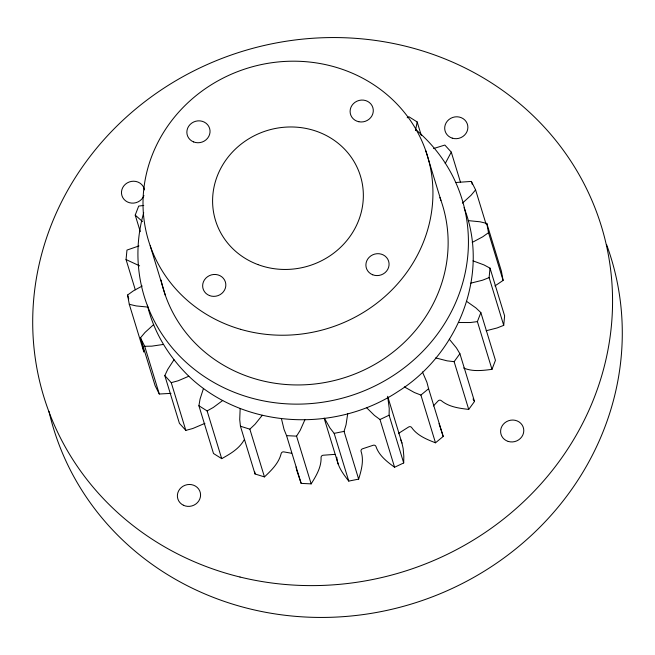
<?xml version="1.0" encoding="UTF-8"?>
<svg xmlns="http://www.w3.org/2000/svg" width="655" height="655" viewBox="0 0 655 655"><rect width="100%" height="100%" fill="white"/><g stroke="black" fill="none" stroke-linecap="round" stroke-linejoin="round"><path stroke-width="0.98" d="M336.76 457.157C337.35 466.352 343.277 474.105 348.763 481.098L358.653 479.124C361.372 470.265 364.123 460.481 361.052 451.344A2.211 2.071 -17 0 1 362.641 448.757L373.113 445.294A2.211 2.071 -17 0 1 375.937 446.423C378.991 455.593 387.08 461.775 394.58 467.252L403.693 462.946L389.095 415.213L389.234 408.466L387.801 397.339M403.693 462.946L403.824 456.208L403.144 448.454L401.949 443.042L387.645 396.283M347.715 413.657L346.036 424.841L344.055 431.391L358.653 479.124M135.282 289.756L126.055 259.56L126.964 250.087L138.958 245.936M486.141 330.759L497.039 327.975L503.72 325.355L489.121 277.614L490.03 268.141L483.914 264.882L473.033 260.878M503.72 325.355L504.62 315.882L490.03 268.141M240.156 408.548L239.722 419.552L240.434 426.233L255.024 473.974L264.448 476.906C271.424 470.339 278.899 463.101 281.191 453.448A2.211 2.071 -17 0 1 283.902 451.909L291.688 453.285M244.135 439.873C239.321 448.691 230.208 453.94 221.701 458.656L213.497 453.489L198.907 405.748L200.053 399.059L203.492 388.423M407.189 117.777L408.974 116.786L417.178 121.953L415.483 130.55M304.902 419.781L300.244 430.245L296.568 436.148L311.158 483.881L301.161 483.39L296.519 469.709M140.285 231.673L135.225 215.11L138.688 206.088L143.756 205.433M463.642 368.004C472.55 371.844 482.645 370.55 491.987 369.346L477.397 321.613L480.86 312.591L475.907 307.915L466.557 301.316M491.987 369.346L495.45 360.332L480.86 312.591M204.925 423.359L192.758 428.517L185.832 430.384L179.413 423.335L164.814 375.602L167.754 369.346L174.001 359.742M433.594 148.546L444.843 145.058L451.27 152.107L445.22 163.529M311.158 483.881C316.16 475.915 321.482 467.121 321.073 457.362A2.211 2.071 -17 0 1 323.292 455.225L334.255 454.414A2.211 2.071 -17 0 1 335.376 454.554M262.278 415.286L254.992 424.309L249.85 429.164L240.434 426.233M433.364 405.977L438.097 400.966A2.211 2.071 -17 0 1 441.2 400.582C448.839 406.952 459.18 408.302 468.718 409.408L454.128 361.675L459.908 353.716L456.461 347.944L449.305 339.2M468.718 409.408L474.507 401.458L459.908 353.716M170.996 393.368L159.288 394.015L155.079 385.566L140.481 337.833L145.001 332.453L153.679 324.561M456.019 182.491L471.387 181.419L475.595 189.876L471.076 195.255L462.405 203.148M222.725 400.475L213.35 407.435L207.111 410.922L198.907 405.748M404.323 386.884L414.394 392.525L420.903 395.063L428.607 388.718L426.896 382.242L422.442 371.942M398.445 433.716A2.211 2.071 -17 0 1 399.263 432.939L408.532 427.06A2.211 2.071 -17 0 1 411.602 427.453C417.145 435.526 426.692 439.39 435.493 442.805L443.206 436.459L439.046 423.638M142.847 346.47L143.879 352.038L129.281 304.297L127.569 295.02L133.366 290.877L142.201 286.006M468.292 220.62L479.943 221.783L486.796 223.404L488.507 232.681L482.71 236.823L472.206 242.424M486.796 223.404L501.394 271.137L503.106 280.422L494.918 285.94M464.043 207.676C490.333 274.65 457.763 354.142 398.109 391.469C335.163 433.274 244.192 429.148 188.82 376.224L178.168 380.776L171.242 382.651L164.814 375.602M366.407 407.508L374.464 415.45L379.99 419.519L389.095 415.213M489.121 277.614L482.448 280.242L470.83 283.14M163.431 344.432L151.829 346.151L144.698 346.282L140.481 337.833M324.495 418.365L330.005 428.034L334.165 433.356L344.055 431.391M477.397 321.613L470.29 322.538L458.377 322.522M147.793 307.08L136.142 305.918L129.281 304.297M281.445 418.717L284.049 429.434L286.571 435.649L296.568 436.148M454.128 361.675L447.087 360.839L435.69 357.908M139.638 265.873L126.055 259.56M142.536 221.595L135.225 215.11M188.82 376.224C168.974 356.844 153.761 332.306 147.383 305.189M473.025 398.977L474.507 401.458M400.819 439.914L401.949 443.042M475.595 189.876L486.018 223.969M488.507 232.681L503.106 280.422M471.387 181.419L472.28 184.342M451.27 152.107L460.498 182.303M417.178 121.953L421.345 135.593M425.742 150.666L440.946 200.397M428.607 388.718L443.206 436.459M420.903 395.063L435.493 442.805M379.99 419.519L394.58 467.252M334.165 433.356L348.763 481.098M324.094 418.07L338.185 464.108M286.571 435.649L301.161 483.39M249.85 429.164L264.448 476.906M207.111 410.922L221.701 458.656M150.2 245.756L165.404 295.487M171.242 382.651L185.832 430.384M144.698 346.282L159.288 394.015M127.569 295.02L128.765 298.917M296.109 466.966L296.387 468.8M254.828 472.058L255.024 473.974M606.579 244.634A291.516 272.333 -17 0 1 410.136 604.409A291.516 272.333 -17 0 1 48.953 411.34M143.961 195.567A11.659 10.889 -17 0 1 125.588 200.815A11.659 10.889 -17 0 1 127.307 182.884A11.659 10.889 -17 0 1 144.501 189.901M415.737 129.616A166.165 155.235 -17 0 1 440.676 329.58A166.165 155.235 -17 0 1 234.768 392.484A166.165 155.235 -17 0 1 143.707 212.728M439.914 197.556A145.754 136.166 -17 0 1 341.599 378.574A145.754 136.166 -17 0 1 161.048 279.988M240 577.03A291.516 272.333 -17 0 0 604.622 237.798A291.516 272.333 -17 0 0 123.279 119.93A291.516 272.333 -17 0 0 240 577.03M508.198 441.421A11.659 10.889 -17 0 0 523.623 428.722A11.659 10.889 -17 0 0 504.776 422.852A11.659 10.889 -17 0 0 508.198 441.421M452.286 138.164A11.659 10.889 -17 0 0 467.711 125.465A11.659 10.889 -17 0 0 448.863 119.595A11.659 10.889 -17 0 0 452.286 138.164M183.359 505.218A11.659 10.889 -17 0 0 200.577 494.828A11.659 10.889 -17 0 0 183.015 486.256A11.659 10.889 -17 0 0 183.359 505.218M240.598 329.318A145.754 136.166 -17 0 0 430.31 167.148A145.754 136.166 -17 0 0 193.012 98.176A145.754 136.166 -17 0 0 240.598 329.318M257.882 264.571A75.792 70.805 -17 0 0 362.87 187.494A75.792 70.805 -17 0 0 243.169 142.569A75.792 70.805 -17 0 0 257.882 264.571M372.687 274.773A11.659 10.889 -17 0 0 389.029 263.163A11.659 10.889 -17 0 0 370.755 255.958A11.659 10.889 -17 0 0 372.687 274.773M209.436 295.552A11.659 10.889 -17 0 0 225.787 283.942A11.659 10.889 -17 0 0 207.504 276.738A11.659 10.889 -17 0 0 209.436 295.552M193.651 141.939A11.659 10.889 -17 0 0 210.001 130.329A11.659 10.889 -17 0 0 191.719 123.124A11.659 10.889 -17 0 0 193.651 141.939M358.834 121.732A11.659 10.889 -17 0 0 372.867 107.649A11.659 10.889 -17 0 0 353.405 103.662A11.659 10.889 -17 0 0 358.834 121.732"/></g></svg>
